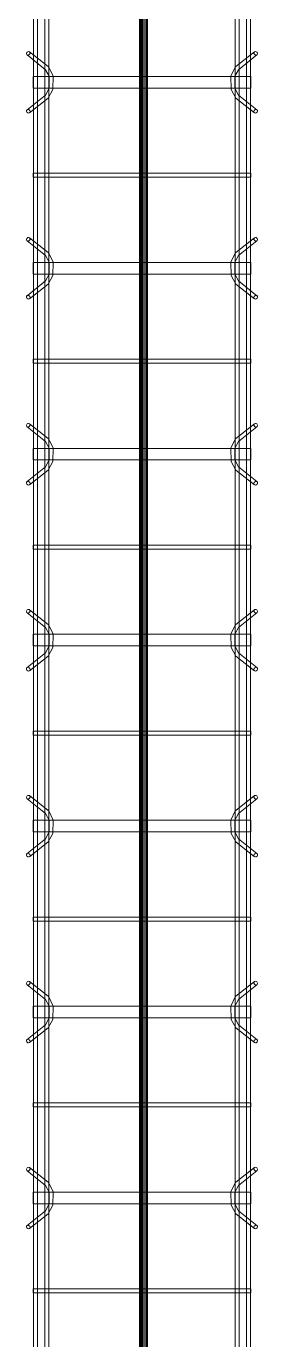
# Model space of a CAD drawing. Header units: inches. Extents: x -19229 to -222, y -6301 to 12387.
# Drawn here: x -2065.9 to -2051, y 10486.4 to 10571.1 of the extents above; entities that cross this region are included whole.
import ezdxf

# ---------------------------------------------------------------- set-up
doc = ezdxf.new("R2010")
doc.units = ezdxf.units.IN
doc.header["$MEASUREMENT"] = 0
doc.layers.add('A-GENM', color=13, linetype='Continuous', lineweight=9)
doc.layers.add('S-BEAM', color=12, linetype='Continuous', lineweight=9)

# ---------------------------------------------------------------- blocks, each defined once
blk = doc.blocks.new('Dowel bar assembly - Dowel bar assembly-669756-SLAB ON GROUND JOINTS')
at = {"layer": 'S-BEAM'}
for p, q in [((2175, 1.979), (0, 1.979)), ((0, 1.722), (2175, 1.722)), ((587.871, 1.99), (587.871, -12.01)), ((588.129, 1.99), (587.871, 1.99)), ((587.871, 1.99), (588.129, 1.99)), ((588.129, -12.01), (588.129, 1.99)), ((592.024, 2.232), (592.973, 1.033)), ((593.175, 1.192), (592.225, 2.392)), ((593.625, 1.99), (593.625, -12.01)), ((594.375, 1.99), (593.625, 1.99)), ((593.625, 1.99), (594.375, 1.99)), ((594.375, -12.01), (594.375, 1.99)), ((595.761, 2.392), (594.811, 1.192)), ((595.013, 1.033), (595.962, 2.232)), ((599.871, 1.99), (599.871, -12.01)), ((600.129, 1.99), (599.871, 1.99)), ((599.871, 1.99), (600.129, 1.99)), ((600.129, -12.01), (600.129, 1.99)), ((604.024, 2.232), (604.973, 1.033)), ((605.175, 1.192), (604.225, 2.392)), ((605.625, 1.99), (605.625, -12.01)), ((606.375, 1.99), (605.625, 1.99)), ((605.625, 1.99), (606.375, 1.99)), ((606.375, -12.01), (606.375, 1.99)), ((607.761, 2.392), (606.811, 1.192)), ((607.013, 1.033), (607.962, 2.232)), ((611.871, 1.99), (611.871, -12.01)), ((612.129, 1.99), (611.871, 1.99)), ((611.871, 1.99), (612.129, 1.99)), ((612.129, -12.01), (612.129, 1.99)), ((616.024, 2.232), (616.973, 1.033)), ((617.175, 1.192), (616.225, 2.392)), ((617.625, 1.99), (617.625, -12.01)), ((618.375, 1.99), (617.625, 1.99)), ((617.625, 1.99), (618.375, 1.99)), ((618.375, -12.01), (618.375, 1.99)), ((619.761, 2.392), (618.811, 1.192)), ((619.013, 1.033), (619.962, 2.232)), ((623.871, 1.99), (623.871, -12.01)), ((624.129, 1.99), (623.871, 1.99)), ((623.871, 1.99), (624.129, 1.99)), ((624.129, -12.01), (624.129, 1.99)), ((628.024, 2.232), (628.973, 1.033)), ((629.175, 1.192), (628.225, 2.392)), ((629.625, 1.99), (629.625, -12.01)), ((630.375, 1.99), (629.625, 1.99)), ((629.625, 1.99), (630.375, 1.99)), ((630.375, -12.01), (630.375, 1.99)), ((631.761, 2.392), (630.811, 1.192)), ((631.013, 1.033), (631.962, 2.232)), ((635.871, 1.99), (635.871, -12.01)), ((636.129, 1.99), (635.871, 1.99)), ((635.871, 1.99), (636.129, 1.99)), ((636.129, -12.01), (636.129, 1.99)), ((640.024, 2.232), (640.973, 1.033)), ((641.175, 1.192), (640.225, 2.392)), ((641.625, 1.99), (641.625, -12.01)), ((642.375, 1.99), (641.625, 1.99)), ((641.625, 1.99), (642.375, 1.99)), ((642.375, -12.01), (642.375, 1.99)), ((643.761, 2.392), (642.811, 1.192)), ((643.013, 1.033), (643.962, 2.232)), ((647.871, 1.99), (647.871, -12.01)), ((648.129, 1.99), (647.871, 1.99)), ((647.871, 1.99), (648.129, 1.99)), ((648.129, -12.01), (648.129, 1.99)), ((652.024, 2.232), (652.973, 1.033)), ((653.175, 1.192), (652.225, 2.392)), ((653.625, 1.99), (653.625, -12.01)), ((654.375, 1.99), (653.625, 1.99)), ((653.625, 1.99), (654.375, 1.99)), ((654.375, -12.01), (654.375, 1.99)), ((655.761, 2.392), (654.811, 1.192)), ((655.013, 1.033), (655.962, 2.232)), ((659.871, 1.99), (659.871, -12.01)), ((660.129, 1.99), (659.871, 1.99)), ((659.871, 1.99), (660.129, 1.99)), ((660.129, -12.01), (660.129, 1.99)), ((664.024, 2.232), (664.973, 1.033)), ((665.175, 1.192), (664.225, 2.392)), ((665.625, 1.99), (665.625, -12.01)), ((666.375, 1.99), (665.625, 1.99)), ((665.625, 1.99), (666.375, 1.99)), ((666.375, -12.01), (666.375, 1.99)), ((667.761, 2.392), (666.811, 1.192)), ((667.013, 1.033), (667.962, 2.232)), ((2175, 1.246), (0, 1.246)), ((0, 0.988), (2175, 0.988)), ((2175, -11.015), (0, -11.015)), ((0, -11.273), (2175, -11.273)), ((2175, -11.742), (0, -11.742)), ((592.973, -11.053), (592.024, -12.253)), ((592.225, -12.412), (593.175, -11.213)), ((594.811, -11.213), (595.761, -12.412)), ((595.962, -12.253), (595.013, -11.053)), ((604.973, -11.053), (604.024, -12.253)), ((604.225, -12.412), (605.175, -11.213)), ((606.811, -11.213), (607.761, -12.412)), ((607.962, -12.253), (607.013, -11.053)), ((616.973, -11.053), (616.024, -12.253)), ((616.225, -12.412), (617.175, -11.213)), ((618.811, -11.213), (619.761, -12.412)), ((619.962, -12.253), (619.013, -11.053)), ((628.973, -11.053), (628.024, -12.253)), ((628.225, -12.412), (629.175, -11.213)), ((630.811, -11.213), (631.761, -12.412)), ((631.962, -12.253), (631.013, -11.053)), ((640.973, -11.053), (640.024, -12.253)), ((640.225, -12.412), (641.175, -11.213)), ((642.811, -11.213), (643.761, -12.412)), ((643.962, -12.253), (643.013, -11.053)), ((652.973, -11.053), (652.024, -12.253)), ((652.225, -12.412), (653.175, -11.213)), ((654.811, -11.213), (655.761, -12.412)), ((655.962, -12.253), (655.013, -11.053)), ((664.973, -11.053), (664.024, -12.253)), ((664.225, -12.412), (665.175, -11.213)), ((666.811, -11.213), (667.761, -12.412)), ((667.962, -12.253), (667.013, -11.053)), ((0, -12), (2175, -12)), ((588.129, -12.01), (587.871, -12.01)), ((587.871, -12.01), (588.129, -12.01)), ((594.375, -12.01), (593.625, -12.01)), ((593.625, -12.01), (594.375, -12.01)), ((600.129, -12.01), (599.871, -12.01)), ((599.871, -12.01), (600.129, -12.01)), ((606.375, -12.01), (605.625, -12.01)), ((605.625, -12.01), (606.375, -12.01)), ((612.129, -12.01), (611.871, -12.01)), ((611.871, -12.01), (612.129, -12.01)), ((618.375, -12.01), (617.625, -12.01)), ((617.625, -12.01), (618.375, -12.01)), ((624.129, -12.01), (623.871, -12.01)), ((623.871, -12.01), (624.129, -12.01)), ((630.375, -12.01), (629.625, -12.01)), ((629.625, -12.01), (630.375, -12.01)), ((636.129, -12.01), (635.871, -12.01)), ((635.871, -12.01), (636.129, -12.01)), ((642.375, -12.01), (641.625, -12.01)), ((641.625, -12.01), (642.375, -12.01)), ((648.129, -12.01), (647.871, -12.01)), ((647.871, -12.01), (648.129, -12.01)), ((654.375, -12.01), (653.625, -12.01)), ((653.625, -12.01), (654.375, -12.01)), ((660.129, -12.01), (659.871, -12.01)), ((659.871, -12.01), (660.129, -12.01)), ((666.375, -12.01), (665.625, -12.01)), ((665.625, -12.01), (666.375, -12.01))]:
    blk.add_line(p, q, dxfattribs=at)
at = {"layer": 'S-BEAM', "flags": 128}
for points in [[(592.973, 1.033), (593.526, 0.731), (594.387, 0.715), (594.972, 0.987), (595.013, 1.033)], [(593.175, 1.192), (593.625, 0.972), (594.382, 0.977), (594.811, 1.192)], [(604.973, 1.033), (605.526, 0.731), (606.387, 0.715), (606.972, 0.987), (607.013, 1.033)], [(605.175, 1.192), (605.625, 0.972), (606.382, 0.977), (606.811, 1.192)], [(616.973, 1.033), (617.526, 0.731), (618.387, 0.715), (618.972, 0.987), (619.013, 1.033)], [(617.175, 1.192), (617.625, 0.972), (618.382, 0.977), (618.811, 1.192)], [(628.973, 1.033), (629.526, 0.731), (630.387, 0.715), (630.972, 0.987), (631.013, 1.033)], [(629.175, 1.192), (629.625, 0.972), (630.382, 0.977), (630.811, 1.192)], [(640.973, 1.033), (641.526, 0.731), (642.387, 0.715), (642.972, 0.987), (643.013, 1.033)], [(641.175, 1.192), (641.625, 0.972), (642.382, 0.977), (642.811, 1.192)], [(652.973, 1.033), (653.526, 0.731), (654.387, 0.715), (654.972, 0.987), (655.013, 1.033)], [(653.175, 1.192), (653.625, 0.972), (654.382, 0.977), (654.811, 1.192)], [(664.973, 1.033), (665.526, 0.731), (666.387, 0.715), (666.972, 0.987), (667.013, 1.033)], [(665.175, 1.192), (665.625, 0.972), (666.382, 0.977), (666.811, 1.192)], [(592.973, -11.053), (593.526, -10.751), (594.387, -10.736), (594.972, -11.007), (595.013, -11.053)], [(593.175, -11.213), (593.625, -10.993), (594.382, -10.997), (594.811, -11.213)], [(604.973, -11.053), (605.526, -10.751), (606.387, -10.736), (606.972, -11.007), (607.013, -11.053)], [(605.175, -11.213), (605.625, -10.993), (606.382, -10.997), (606.811, -11.213)], [(616.973, -11.053), (617.526, -10.751), (618.387, -10.736), (618.972, -11.007), (619.013, -11.053)], [(617.175, -11.213), (617.625, -10.993), (618.382, -10.997), (618.811, -11.213)], [(628.973, -11.053), (629.526, -10.751), (630.387, -10.736), (630.972, -11.007), (631.013, -11.053)], [(629.175, -11.213), (629.625, -10.993), (630.382, -10.997), (630.811, -11.213)], [(640.973, -11.053), (641.526, -10.751), (642.387, -10.736), (642.972, -11.007), (643.013, -11.053)], [(641.175, -11.213), (641.625, -10.993), (642.382, -10.997), (642.811, -11.213)], [(652.973, -11.053), (653.526, -10.751), (654.387, -10.736), (654.972, -11.007), (655.013, -11.053)], [(653.175, -11.213), (653.625, -10.993), (654.382, -10.997), (654.811, -11.213)], [(664.973, -11.053), (665.526, -10.751), (666.387, -10.736), (666.972, -11.007), (667.013, -11.053)], [(665.175, -11.213), (665.625, -10.993), (666.382, -10.997), (666.811, -11.213)]]:
    blk.add_lwpolyline(points, dxfattribs=at)
at = {"layer": 'S-BEAM'}
for centre, major_axis, start_param, end_param in [((592.125, 2.312), (0.101, 0.08), 5.709265, 8.850858), ((592.125, 2.312), (0.101, 0.08), 2.567673, 5.709265), ((595.862, 2.312), (-0.101, 0.08), 3.715513, 6.857105), ((595.862, 2.312), (-0.101, 0.08), 0.57392, 3.715513), ((604.125, 2.312), (0.101, 0.08), 5.709265, 8.850858), ((604.125, 2.312), (0.101, 0.08), 2.567673, 5.709265), ((607.862, 2.312), (-0.101, 0.08), 3.715513, 6.857105), ((607.862, 2.312), (-0.101, 0.08), 0.57392, 3.715513), ((616.125, 2.312), (0.101, 0.08), 5.709265, 8.850858), ((616.125, 2.312), (0.101, 0.08), 2.567673, 5.709265), ((619.862, 2.312), (-0.101, 0.08), 3.715513, 6.857105), ((619.862, 2.312), (-0.101, 0.08), 0.57392, 3.715513), ((628.125, 2.312), (0.101, 0.08), 5.709265, 8.850858), ((628.125, 2.312), (0.101, 0.08), 2.567673, 5.709265), ((631.862, 2.312), (-0.101, 0.08), 3.715513, 6.857105), ((631.862, 2.312), (-0.101, 0.08), 0.57392, 3.715513), ((640.125, 2.312), (0.101, 0.08), 5.709265, 8.850858), ((640.125, 2.312), (0.101, 0.08), 2.567673, 5.709265), ((643.862, 2.312), (-0.101, 0.08), 3.715513, 6.857105), ((643.862, 2.312), (-0.101, 0.08), 0.57392, 3.715513), ((652.125, 2.312), (0.101, 0.08), 5.709265, 8.850858), ((652.125, 2.312), (0.101, 0.08), 2.567673, 5.709265), ((655.862, 2.312), (-0.101, 0.08), 3.715513, 6.857105), ((655.862, 2.312), (-0.101, 0.08), 0.57392, 3.715513), ((664.125, 2.312), (0.101, 0.08), 5.709265, 8.850858), ((664.125, 2.312), (0.101, 0.08), 2.567673, 5.709265), ((667.862, 2.312), (-0.101, 0.08), 3.715513, 6.857105), ((667.862, 2.312), (-0.101, 0.08), 0.57392, 3.715513), ((592.125, -12.332), (-0.101, 0.08), 3.715513, 6.857105), ((592.125, -12.332), (-0.101, 0.08), 0.57392, 3.715513), ((595.862, -12.332), (0.101, 0.08), 5.709265, 8.850858), ((595.862, -12.332), (0.101, 0.08), 2.567673, 5.709265), ((604.125, -12.332), (-0.101, 0.08), 3.715513, 6.857105), ((604.125, -12.332), (-0.101, 0.08), 0.57392, 3.715513), ((607.862, -12.332), (0.101, 0.08), 5.709265, 8.850858), ((607.862, -12.332), (0.101, 0.08), 2.567673, 5.709265), ((616.125, -12.332), (-0.101, 0.08), 3.715513, 6.857105), ((616.125, -12.332), (-0.101, 0.08), 0.57392, 3.715513), ((619.862, -12.332), (0.101, 0.08), 5.709265, 8.850858), ((619.862, -12.332), (0.101, 0.08), 2.567673, 5.709265), ((628.125, -12.332), (-0.101, 0.08), 3.715513, 6.857105), ((628.125, -12.332), (-0.101, 0.08), 0.57392, 3.715513), ((631.862, -12.332), (0.101, 0.08), 5.709265, 8.850858), ((631.862, -12.332), (0.101, 0.08), 2.567673, 5.709265), ((640.125, -12.332), (-0.101, 0.08), 3.715513, 6.857105), ((640.125, -12.332), (-0.101, 0.08), 0.57392, 3.715513), ((643.862, -12.332), (0.101, 0.08), 5.709265, 8.850858), ((643.862, -12.332), (0.101, 0.08), 2.567673, 5.709265), ((652.125, -12.332), (-0.101, 0.08), 3.715513, 6.857105), ((652.125, -12.332), (-0.101, 0.08), 0.57392, 3.715513), ((655.862, -12.332), (0.101, 0.08), 5.709265, 8.850858), ((655.862, -12.332), (0.101, 0.08), 2.567673, 5.709265), ((664.125, -12.332), (-0.101, 0.08), 3.715513, 6.857105), ((664.125, -12.332), (-0.101, 0.08), 0.57392, 3.715513), ((667.862, -12.332), (0.101, 0.08), 5.709265, 8.850858), ((667.862, -12.332), (0.101, 0.08), 2.567673, 5.709265)]:
    blk.add_ellipse(centre, major_axis=major_axis, ratio=0.816528, start_param=start_param, end_param=end_param, dxfattribs=at)

msp = doc.modelspace()

# ---------------------------------------------------------------- linework, layer by layer
at = {"layer": 'A-GENM'}
for p, q in [((-2058.58036, 9901.1894), (-2058.58036, 12077.1894)), ((-2058.52059, 12077.1894), (-2058.52059, 9901.1894)), ((-2058.52059, 12077.1894), (-2058.52059, 9901.1894)), ((-2058.50273, 12077.1894), (-2058.50273, 9901.1894)), ((-2058.49348, 9901.1894), (-2058.49348, 12077.1894)), ((-2058.48122, 9901.1894), (-2058.48122, 12077.1894)), ((-2058.48122, 12077.1894), (-2058.48122, 9901.1894)), ((-2058.41585, 9901.1894), (-2058.41585, 12077.1894)), ((-2058.36718, 9901.1894), (-2058.36718, 12077.1894)), ((-2058.2803, 12077.1894), (-2058.2803, 9901.1894)), ((-2058.16626, 9901.1894), (-2058.16626, 12077.1894)), ((-2058.16626, 9901.1894), (-2058.16626, 12077.1894)), ((-2058.15869, 9901.1894), (-2058.15869, 12077.1894)), ((-2058.15717, 9901.1894), (-2058.15717, 12077.1894)), ((-2058.12689, 12077.1894), (-2058.12689, 9901.1894)), ((-2058.12689, 12077.1894), (-2058.12689, 9901.1894)), ((-2058.07181, 9901.1894), (-2058.07181, 12077.1894)), ((-2058.07029, 9901.1894), (-2058.07029, 12077.1894))]:
    msp.add_line(p, q, dxfattribs=at)

# ---------------------------------------------------------------- block references
at = {"layer": 'S-BEAM', "rotation": 89.99999999999991}
msp.add_blockref('Dowel bar assembly - Dowel bar assembly-669756-SLAB ON GROUND JOINTS', (-2063.43092, 9901.50636), dxfattribs=at)

doc.saveas('drawing.dxf')
